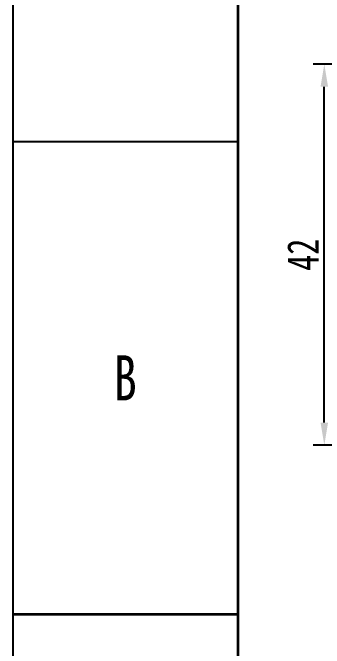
# Model space of a CAD drawing. Header units: inches. Extents: x 0 to 702, y -298 to -87.
# Drawn here: x 404.9 to 439.5, y -196.1 to -125.5 of the extents above; entities that cross this region are included whole.
import ezdxf

# ---------------------------------------------------------------- set-up
doc = ezdxf.new("R2010")
doc.units = ezdxf.units.IN
doc.layers.add('图框', color=7, linetype='Continuous')
doc.layers.add('尺寸线层', color=3, linetype='Continuous')
doc.styles.add('字高0', font='hyswlongfangsong.ttf')
doc.styles.add('字高5', font='hyswlongfangsong.ttf', dxfattribs={"height": 5})
doc.dimstyles.new('1倍高(字高3.5)', dxfattribs={"dimtxt": 3.5, "dimasz": 2.5, "dimexe": 1.25, "dimexo": 0.625, "dimtad": 1, "dimtoh": 1, "dimdsep": 46, "dimtxsty": '字高0', "dimcen": 2.5, "dimazin": 2, "dimtfac": 1, "dimtmove": 0, "dimatfit": 3, "dimfxl": 1, "dimarcsym": 0})

# ---------------------------------------------------------------- blocks, each defined once
blk = doc.blocks.new('*D30')
at = {"layer": '尺寸线层', "color": 0, "lineweight": -2, "transparency": 16777216}
for p, q in [((457.808, -131.206), (438.206, -131.206)), ((439.456, -171.006), (439.456, -133.706)), ((457.808, -173.506), (438.206, -173.506))]:
    blk.add_line(p, q, dxfattribs=at)
at = {"layer": '尺寸线层', "color": 0, "transparency": 16777216}
for points in [[(439.04, -133.706), (439.873, -133.706), (439.456, -131.206)], [(439.04, -171.006), (439.873, -171.006), (439.456, -173.506)]]:
    blk.add_solid(points, dxfattribs=at)
at = {"layer": '尺寸线层', "color": 0, "transparency": 16777216, "insert": (437.081, -152.356), "char_height": 3.5, "attachment_point": 5, "rotation": 90, "style": '字高0'}
blk.add_mtext('42', dxfattribs=at)

msp = doc.modelspace()

# ---------------------------------------------------------------- linework, layer by layer
at = {"layer": '图框', "color": 0}
for p, q in [((404.862, -87.282), (404.862, -297.282)), ((404.862, -139.782), (429.862, -139.782))]:
    msp.add_line(p, q, dxfattribs=at)
at = {"layer": '图框', "color": 0, "lineweight": 35}
for p, q in [((429.862, -92.282), (429.862, -292.282)), ((404.862, -192.282), (429.862, -192.282))]:
    msp.add_line(p, q, dxfattribs=at)

# ---------------------------------------------------------------- texts
at = {"layer": '图框', "color": 0, "insert": (417.362, -166.032), "char_height": 5, "width": 25.00001, "attachment_point": 5, "style": '字高5'}
msp.add_mtext('B', dxfattribs=at)

# ---------------------------------------------------------------- dimensions: what is measured, and where the dimension line sits
at = {"layer": '尺寸线层', "color": 0}
dim = msp.add_aligned_dim(p1=(458.433, -173.506), p2=(458.433, -131.206), distance=18.977, text='42', dimstyle='1倍高(字高3.5)', dxfattribs=at)
dim.commit()
dim.dimension.update_dxf_attribs({"geometry": '*D30', "text_midpoint": (437.081, -152.356)})

doc.saveas('drawing.dxf')
